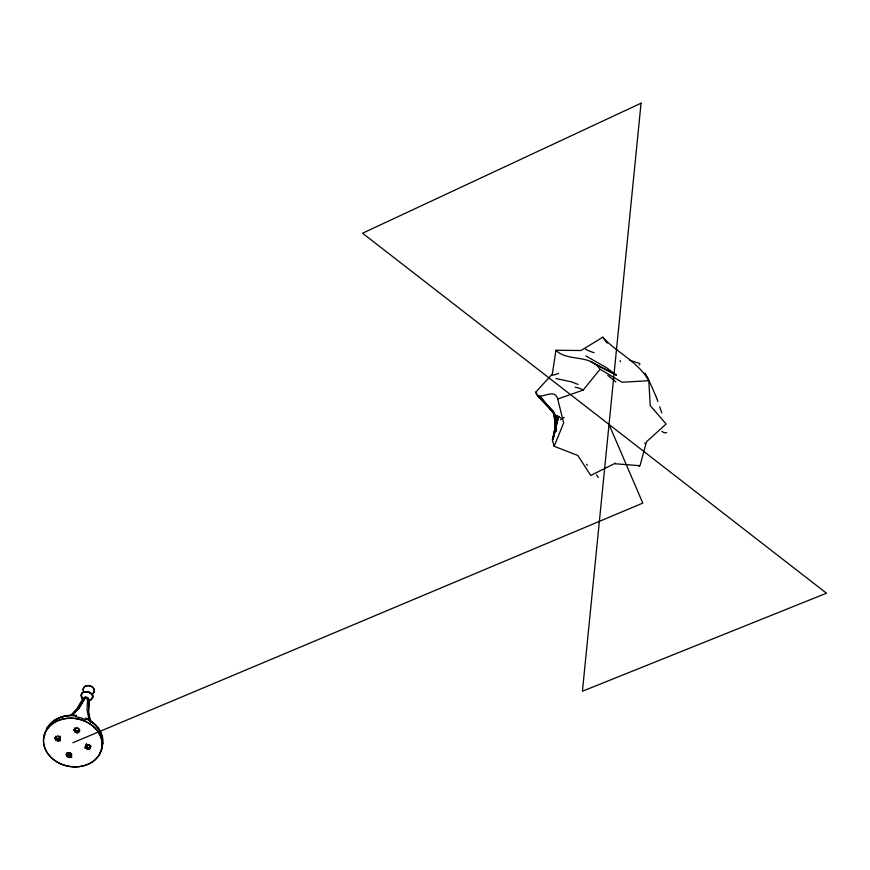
<?xml version="1.0" encoding="UTF-8"?>
<svg xmlns="http://www.w3.org/2000/svg" width="870" height="870" viewBox="0 0 870 870"><rect width="100%" height="100%" fill="white"/><g stroke="black" fill="none" stroke-linecap="round" stroke-linejoin="round"><path stroke-width="1.3" d="M555.158 430.748L554.897 414.631L555.473 422.592M555.31 430.835L555.321 415.11L555.484 423.168M83.063 690.247C83.248 681.384 99.158 686.985 92.894 693.749M554.81 431.107L555.756 415.371L560.704 417.817M554.995 431.172L556.311 415.555L554.092 435.304M85.184 698.523L87.652 697.468L89.077 699.632L88.512 712.291L90.534 722.122M89.077 699.632L88.522 712.432L90.36 721.676M87.652 697.468L87.065 710.105L89.066 719.925M554.212 435.337L556.985 415.74L553.081 439.459L557.779 415.98L552.417 439.992L558.681 416.36L552.928 439.524M555.941 350.273L552.341 374.002L535.648 392.261C538.987 402.94 553.972 386.073 557.713 399.004L563.651 422.907L554.168 446.288L577.767 455.445L590.763 475.433L614.329 463.699L640.026 465.711L646.443 441.84L666.137 424.027L650.227 405.627L648.803 380.723C638.123 361.692 616.863 352.763 602.801 337.223L580.964 350.512L555.941 350.273C567.262 361.985 590.284 353.796 600.05 369.293L622.061 382.245L648.803 380.723M552.406 440.013L553.777 445.103M85.314 720.327L86.076 718L85.586 719.631A29.46 24.088 11 0 0 75.918 716.891L76.419 715.26L76.245 715.825A28.71 23.479 11 0 0 47.839 727.853L47.023 728.049A29.428 24.066 11 0 1 76.31 715.64C65.913 714.585 53.385 717.989 47.839 727.853L47.143 727.668L46.599 729.31A29.46 24.088 11 0 0 44.142 737.14L44.696 735.487M639.374 364.921L639.863 363.475L629.771 360.278M85.891 718.555L85.956 718.381A29.428 24.066 11 0 1 102.845 743.709L102.269 743.132A28.71 23.479 11 0 0 85.891 718.555C95.395 722.655 103.421 732.333 102.269 743.132L102.943 743.328L102.497 744.992A29.46 24.088 11 0 1 99.919 752.724M79.692 729.941A2.653 2.186 11.2 0 1 74.809 728.038L74.983 727.646M79.953 705.363L82.171 700.72M600.05 369.293L583.183 390.064L557.713 399.004M58.181 739.119L60.519 736.27M57.942 739.391L60.411 736.455M72.645 714.868L79.17 708.006L85.706 696.913L87.13 699.078M72.253 715.162L79.257 707.886L85.706 696.913L83.248 697.968L76.756 708.952L70.6 715.455M72.884 742.741L642.799 503.099L609.033 424.473M88.49 700.97C103.617 693.26 73.896 685.614 83.118 699.621M88.066 701.035C103.943 694.39 74.831 684.842 82.802 699.35M70.481 757.335L71.927 756.954L69.741 757.379M78.876 731.235L79.616 731.094M58.192 739.011L55.963 737.793A2.61 2.131 11.7 0 1 55.593 736.531M77.734 731.246L74.233 729.734M54.962 738.358L57.518 739.076M590.828 361.811L616.373 375.144L606.423 367.651L585.869 355.939M593.916 363.377L616.373 375.144M555.963 378.504L571.807 381.919L578.039 384.431M85.369 746.253L87.674 747.504A4.97 4.067 10.4 0 1 85.597 746.438M535.648 392.261L536.714 393.262M537.149 395.371L553.809 411.891L537.986 396.1L554.875 414.599L555.571 431.498M554.919 414.664L539.987 396.35L554.581 414.022L555.549 423.081M602.801 337.223L607.184 343.161M645.17 373.11L646.638 375.851M646.889 376.329L647.65 377.776M647.9 378.276L648.411 379.276M648.661 379.788L655.86 396.057M656.089 396.633L656.73 398.351M656.948 398.928L657.165 399.493M657.372 400.069L657.883 401.494M659.732 406.801L661.765 412.848M554.168 446.288L553.962 445.679M553.331 412.521L555.506 425.147M555.984 427.942L555.745 426.55L556.017 430.519M555.506 423.886L554.223 413.119L555.941 430.704M555.821 426.583L556.3 430.628M66.805 753.083L68.773 755.334L71.829 754.312A2.632 2.142 10.9 0 1 66.816 753.224M555.963 426.952L556.387 430.835M86.511 743.763L86.902 747.482M555.582 427.203L555.669 431.237M619.973 360.637A102.736 2.795 59.6 0 1 620.549 361.659M666.659 432.488A93.22 17.15 87.3 0 1 661.961 431.259M649.379 381.31A83.02 7.003 67.3 0 1 649.14 380.581M645.355 443.852A110.414 36.094 -65.5 0 1 644.822 443.037M639.222 466.298A94.515 39.139 -33.9 0 1 638.754 465.765M615.427 463.579A107.325 42.064 -1.9 0 1 615.079 462.949M598.353 477.51A89.055 27.242 25.3 0 1 596.505 474.846M587.272 465.396A96.798 12.963 52.4 0 1 586.663 464.254M560.552 419.818A92.242 17.552 -83.1 0 1 564.26 417.502M575.2 387.27A91.926 33.767 -37.6 0 1 583.139 390.108M558.583 373.317A90.393 23.153 -57.4 0 1 551.678 375.144M607.738 375.47A96.461 30.635 10.9 0 1 615.84 382.006M594.079 352.676A92.155 28.808 -10.9 0 1 585.358 349.142M83.324 699.774A5.699 4.731 11.6 0 1 83.487 692.281A5.699 4.731 11.6 0 1 92.1 694.738A5.699 4.731 11.6 0 1 87.816 701.046M83.074 690.182A5.655 4.709 11.7 0 1 90.469 685.93A5.655 4.709 11.7 0 1 93.057 693.586M65.5 765.557A29.265 23.903 11 0 1 47.719 753.409M47.632 753.355A29.265 23.903 11 0 1 44.413 734.856M98.266 732.214A29.265 23.903 11 0 1 96.113 758.77A29.265 23.903 11 0 1 87.576 764.436A29.265 23.903 11 0 1 65.598 765.557M90.719 724.416A29.265 23.914 11 0 1 98.288 732.061M79.518 731.115A5.002 4.111 11.2 0 1 74.048 729.528M60.334 738.282A2.653 2.164 11.6 0 1 55.636 736.281M90.991 746.079A2.643 2.153 10.4 0 1 87.478 747.243A2.643 2.153 10.4 0 1 86.163 744.144M85.293 748.265A5.002 4.089 10.4 0 1 84.792 747.841M60.411 740.674A5.013 4.089 11.6 0 1 59.312 740.925M59.834 739.261A5.002 4.089 11.7 0 1 58.681 739.282M59.454 739.293A4.905 4.013 11.7 0 1 58.486 739.272M44.403 734.769A29.276 23.914 11 0 1 57.888 720.751A29.276 23.914 11 0 1 90.523 724.395M55.06 738.119C60.487 747.45 62.466 730.582 55.06 738.119M66.305 754.594C71.677 763.816 73.689 747.145 66.305 754.594M74.233 730.028C79.616 739.413 81.682 722.459 74.233 730.028M85.38 746.601C90.708 755.867 92.807 739.119 85.38 746.601M641.059 103.182L582.432 691.204L826.5 593.209L362.562 233.225L641.059 103.182M51.58 757.911A29.515 24.11 11 0 0 100.985 751.169A29.515 24.11 11 0 0 65.957 718.511A29.515 24.11 11 0 0 51.58 757.911M75.114 731.942A2.664 2.186 11.1 0 0 79.464 730.996A2.664 2.186 11.1 0 0 76.016 728.266A2.664 2.186 11.1 0 0 75.114 731.942M55.963 740.022A2.664 2.175 11.6 0 0 60.291 739.087A2.664 2.175 11.6 0 0 56.844 736.368A2.664 2.175 11.6 0 0 55.963 740.022M86.315 748.537A2.643 2.164 10.4 0 0 90.589 747.493A2.643 2.164 10.4 0 0 87.109 744.872A2.643 2.164 10.4 0 0 86.315 748.537M67.197 756.476A2.643 2.142 10.9 0 0 71.503 755.551A2.643 2.142 10.9 0 0 68.078 752.865A2.643 2.142 10.9 0 0 67.197 756.476"/></g></svg>
